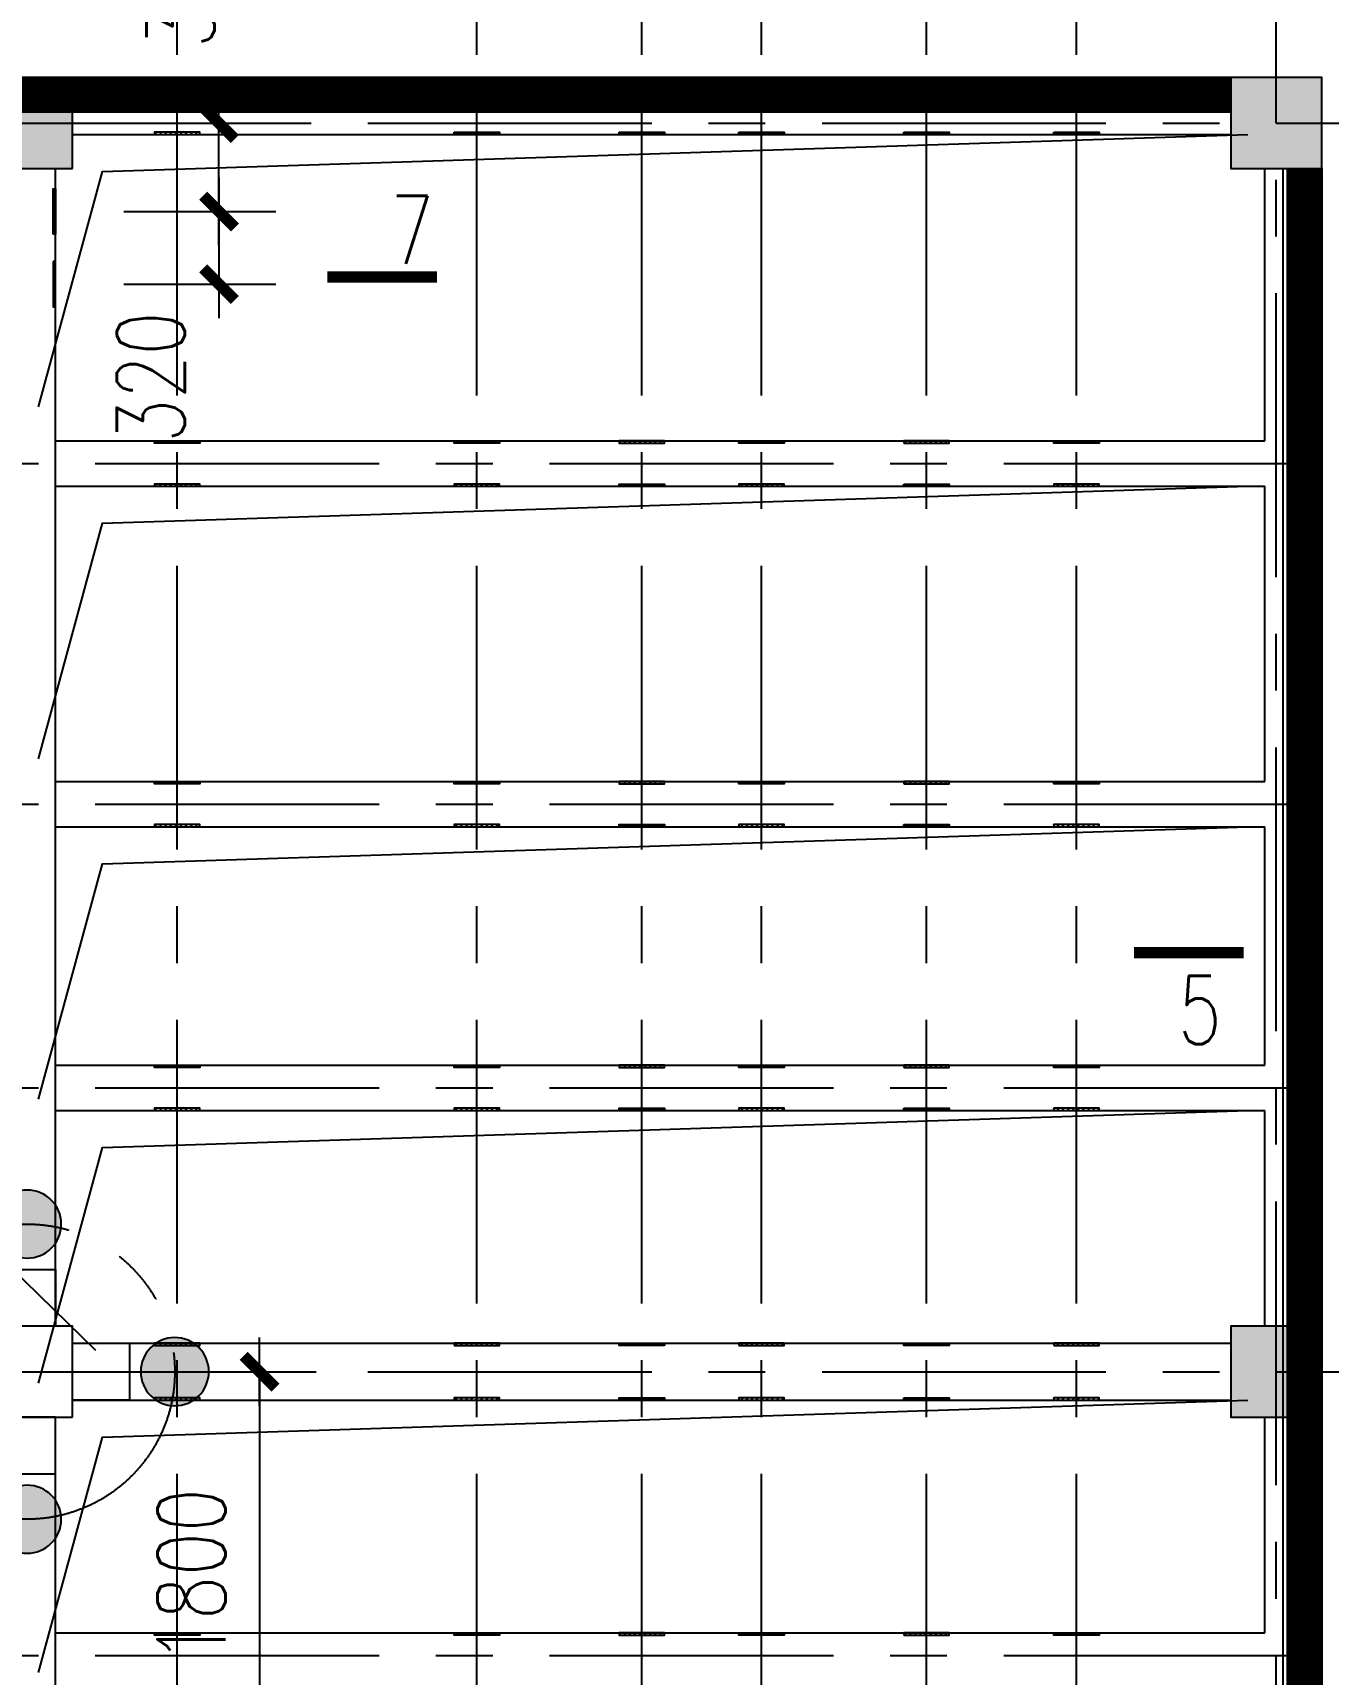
# Model space of a CAD drawing. Extents: x 1427168 to 1936200, y 1176778 to 1377202.
# Drawn here: x 1795278 to 1800982, y 1221374 to 1228603 of the extents above; entities that cross this region are included whole.
import ezdxf

# ---------------------------------------------------------------- set-up
doc = ezdxf.new("R2010")
doc.units = 0
doc.header["$LTSCALE"] = 1000
doc.header["$MEASUREMENT"] = 0
doc.linetypes.add('CENTER', pattern=[2, 1.25, -0.25, 0.25, -0.25])
doc.linetypes.add('DOTE', pattern=[2.42, 2, -0.2, 0.02, -0.2])
doc.layers.get('0').update_dxf_attribs({"linetype": 'CONTINUOUS'})
doc.layers.get('DEFPOINTS').update_dxf_attribs({"linetype": 'CONTINUOUS'})
for name, color, linetype in [('01粗实线层', 7, 'CONTINUOUS'), ('2', 2, 'CONTINUOUS'), ('3', 4, 'CONTINUOUS'), ('4', 3, 'CONTINUOUS'), ('5剖面线层', 2, 'CONTINUOUS'), ('AXIS', 3, 'CONTINUOUS'), ('DOTE', 1, 'DOTE'), ('PUB_DIM', 3, 'CONTINUOUS'), ('WUHUA', 8, 'CONTINUOUS')]:
    doc.layers.add(name, color=color, linetype=linetype)
doc.styles.add('_TXT', font='TXT.shx', dxfattribs={"width": 0.75})
doc.styles.add('DIM_FONT', font='SIMPLEX.shx', dxfattribs={"width": 0.75})
doc.dimstyles.new('DIMN', dxfattribs={"dimtxt": 300, "dimasz": 1, "dimexe": 250, "dimexo": 300, "dimgap": 150, "dimtad": 1, "dimdec": 0, "dimzin": 0, "dimtxsty": 'DIM_FONT', "dimblk": '_DIMX', "dimcen": 0.09, "dimclrt": 7, "dimazin": 3, "dimtfac": 1, "dimtdec": 0, "dimtix": 1, "dimtmove": 0, "dimatfit": 3, "dimtolj": 1, "dimtzin": 0})
doc.dimstyles.new('DIMN$0', dxfattribs={"dimscale": 2, "dimtxt": 150, "dimasz": 200, "dimexe": 0, "dimexo": 0, "dimgap": 150, "dimtad": 1, "dimdec": 0, "dimzin": 0, "dimtxsty": 'DIM_FONT', "dimblk": 'OBLIQUE', "dimcen": 0.09, "dimclrd": 3, "dimclre": 3, "dimclrt": 3, "dimazin": 3, "dimtfac": 1, "dimtdec": 0, "dimtix": 1, "dimtmove": 0, "dimatfit": 3, "dimtolj": 1, "dimtzin": 0})
pattern_1 = [(135, (2149685.616, 1482224.97), (11.22532015, 11.22532015), [])]
pattern_2 = [(135, (2149685.616, 1484724.97), (11.22532015, 11.22532015), [])]
pattern_3 = [(225, (2149685.616, 963187.099), (11.22532015, -11.22532015), [])]
pattern_4 = [(135, (2149685.616, 1485974.97), (11.22532015, 11.22532015), [])]
pattern_5 = [(225, (2149685.616, 964437.099), (11.22532015, -11.22532015), [])]
pattern_6 = [(135, (2149685.616, 1487474.97), (11.22532015, 11.22532015), [])]
pattern_7 = [(225, (2149685.616, 965937.099), (11.22532015, -11.22532015), [])]
pattern_8 = [(225, (2149685.616, 961912.099), (11.22532015, -11.22532015), [])]
pattern_9 = [(225, (2149685.616, 962152.099), (11.22532015, -11.22532015), [])]

# ---------------------------------------------------------------- blocks, each defined once
blk = doc.blocks.new('_DIMX')
blk.add_line((-150, 0), (150, 0))
at = {"const_width": 50}
blk.add_lwpolyline([(-70, -70), (70, 70)], dxfattribs=at)
blk = doc.blocks.new('*D270')
at = {"layer": 'AXIS', "color": 0}
for p, q in [((1795914.6, 1222706), (1796526.4, 1222706)), ((1796276.4, 1222705), (1796276.4, 1220907)), ((1795904.6, 1220906), (1796526.4, 1220906))]:
    blk.add_line(p, q, dxfattribs=at)
at = {"layer": 'DEFPOINTS', "color": 0}
for p in [(1795614.6, 1222706), (1795604.6, 1220906), (1796276.4, 1220906)]:
    blk.add_point(p, dxfattribs=at)
at = {"layer": 'AXIS', "color": 0}
for p, rotation in [((1796276.4, 1222706), 90), ((1796276.4, 1220906), 270)]:
    blk.add_blockref('_DIMX', p, dxfattribs=dict(at, rotation=rotation))
at = {"layer": 'AXIS', "color": 7, "insert": (1795976.4, 1221806), "char_height": 300, "attachment_point": 5, "rotation": 90, "style": 'DIM_FONT'}
blk.add_mtext('\\A1;1800', dxfattribs=at)
blk = doc.blocks.new('*D515')
at = {"layer": 'AXIS', "color": 0}
for p, q in [((1795678.2, 1227816), (1796347.7, 1227816)), ((1796097.7, 1227815), (1796097.7, 1227497)), ((1795678.2, 1227496), (1796347.7, 1227496))]:
    blk.add_line(p, q, dxfattribs=at)
at = {"layer": 'DEFPOINTS', "color": 0}
for p in [(1795378.2, 1227816), (1795378.2, 1227496), (1796097.7, 1227496)]:
    blk.add_point(p, dxfattribs=at)
at = {"layer": 'AXIS', "color": 0}
for p, rotation in [((1796097.7, 1227816), 90), ((1796097.7, 1227496), 270)]:
    blk.add_blockref('_DIMX', p, dxfattribs=dict(at, rotation=rotation))
at = {"layer": 'AXIS', "color": 7, "insert": (1795797.7, 1227086.7), "char_height": 300, "attachment_point": 5, "rotation": 90, "style": 'DIM_FONT'}
blk.add_mtext('\\A1;320', dxfattribs=at)

msp = doc.modelspace()

# ---------------------------------------------------------------- hatches: boundary and pattern name
at = {"layer": '5剖面线层', "linetype": 'BYBLOCK', "ltscale": 1e-05}
h = msp.add_hatch(dxfattribs=at)
h.set_pattern_fill('ANSI31', color=256, scale=5, style=0)
h.set_pattern_definition([(225, (2149685.616, 967487.099), (11.22532015, -11.22532015), [])])
h.paths.add_polyline_path([(1795913.2, 1228156), (1796013.2, 1228156), (1796013.2, 1228166), (1795913.2, 1228166)])
h.paths.add_polyline_path([(1795813.2, 1228156), (1795913.2, 1228156), (1795913.2, 1228166), (1795813.2, 1228166)])
h = msp.add_hatch(dxfattribs=at)
h.set_pattern_fill('ANSI31', color=256, scale=5, style=0)
h.set_pattern_definition([(135, (2147045.616, 1488834.97), (11.22532015, 11.22532015), [])])
h.paths.add_polyline_path([(1797233.2, 1228166), (1797333.2, 1228166), (1797333.2, 1228156), (1797233.2, 1228156)])
h.paths.add_polyline_path([(1797133.2, 1228166), (1797233.2, 1228166), (1797233.2, 1228156), (1797133.2, 1228156)])
h = msp.add_hatch(dxfattribs=at)
h.set_pattern_fill('ANSI31', color=256, scale=5, style=0)
h.set_pattern_definition([(135, (2147772.616, 1488834.97), (11.22532015, 11.22532015), [])])
h.paths.add_polyline_path([(1797960.2, 1228166), (1798060.2, 1228166), (1798060.2, 1228156), (1797960.2, 1228156)])
h.paths.add_polyline_path([(1797860.2, 1228166), (1797960.2, 1228166), (1797960.2, 1228156), (1797860.2, 1228156)])
h = msp.add_hatch(dxfattribs=at)
h.set_pattern_fill('ANSI31', color=256, scale=5, style=0)
h.set_pattern_definition([(135, (2148298.616, 1488834.97), (11.22532015, 11.22532015), [])])
h.paths.add_polyline_path([(1798486.2, 1228166), (1798586.2, 1228166), (1798586.2, 1228156), (1798486.2, 1228156)])
h.paths.add_polyline_path([(1798386.2, 1228166), (1798486.2, 1228166), (1798486.2, 1228156), (1798386.2, 1228156)])
h = msp.add_hatch(dxfattribs=at)
h.set_pattern_fill('ANSI31', color=256, scale=5, style=0)
h.set_pattern_definition([(135, (2149025.616, 1488834.97), (11.22532015, 11.22532015), [])])
h.paths.add_polyline_path([(1799213.2, 1228166), (1799313.2, 1228166), (1799313.2, 1228156), (1799213.2, 1228156)])
h.paths.add_polyline_path([(1799113.2, 1228166), (1799213.2, 1228166), (1799213.2, 1228156), (1799113.2, 1228156)])
h = msp.add_hatch(dxfattribs=at)
h.set_pattern_fill('ANSI31', color=256, scale=5, style=0)
h.set_pattern_definition([(135, (2149685.616, 1488834.97), (11.22532015, 11.22532015), [])])
h.paths.add_polyline_path([(1799873.2, 1228166), (1799973.2, 1228166), (1799973.2, 1228156), (1799873.2, 1228156)])
h.paths.add_polyline_path([(1799773.2, 1228166), (1799873.2, 1228166), (1799873.2, 1228156), (1799773.2, 1228156)])
at = {"layer": '5剖面线层'}
h = msp.add_hatch(dxfattribs=at)
h.set_pattern_fill('ANSI31', color=256, scale=10, style=0)
h.set_pattern_definition([(135, (1898813.9155, 1093995.6416), (0.8838834765, 0.8838834765), [])])
h.paths.add_polyline_path([(1795128.2, 1217696), (1795138.2, 1217696), (1795138.2, 1217645.4), (1795128.2, 1217682.2)])
h.paths.add_polyline_path([(1795368.2, 1227916), (1795378.2, 1227916), (1795378.2, 1227716), (1795368.2, 1227716)])
h.paths.add_polyline_path([(1795128.2, 1227916), (1795138.2, 1227916), (1795138.2, 1227716), (1795128.2, 1227716)])
h.paths.add_polyline_path([(1795368.2, 1227596), (1795378.2, 1227596), (1795378.2, 1227396), (1795368.2, 1227396)])
h.paths.add_polyline_path([(1795128.2, 1227596), (1795138.2, 1227596), (1795138.2, 1227396), (1795128.2, 1227396)])
h.paths.add_polyline_path([(1795368.2, 1218016), (1795378.2, 1218016), (1795378.2, 1217816), (1795368.2, 1217816)])
h.paths.add_polyline_path([(1795128.2, 1218016), (1795138.2, 1218016), (1795138.2, 1217816), (1795128.2, 1217816)])
h.paths.add_polyline_path([(1795368.2, 1217696), (1795378.2, 1217696), (1795378.2, 1217496), (1795368.2, 1217496)])
h.paths.add_polyline_path([(1795128.2, 1217682.2), (1795138.2, 1217645.4), (1795138.2, 1217496), (1795128.2, 1217496)])
at = {"layer": '5剖面线层', "linetype": 'BYBLOCK', "ltscale": 1e-05}
h = msp.add_hatch(dxfattribs=at)
h.set_pattern_fill('ANSI31', color=256, scale=5, style=0)
h.set_pattern_definition(pattern_6)
h.paths.add_polyline_path([(1795913.2, 1226806), (1796013.2, 1226806), (1796013.2, 1226796), (1795913.2, 1226796)])
h.paths.add_polyline_path([(1795813.2, 1226806), (1795913.2, 1226806), (1795913.2, 1226796), (1795813.2, 1226796)])
h = msp.add_hatch(dxfattribs=at)
h.set_pattern_fill('ANSI31', color=256, scale=5, style=0)
h.set_pattern_definition(pattern_6)
h.paths.add_polyline_path([(1797233.2, 1226806), (1797333.2, 1226806), (1797333.2, 1226796), (1797233.2, 1226796)])
h.paths.add_polyline_path([(1797133.2, 1226806), (1797233.2, 1226806), (1797233.2, 1226796), (1797133.2, 1226796)])
h = msp.add_hatch(dxfattribs=at)
h.set_pattern_fill('ANSI31', color=256, scale=5, style=0)
h.set_pattern_definition(pattern_6)
h.paths.add_polyline_path([(1797960.2, 1226806), (1798060.2, 1226806), (1798060.2, 1226796), (1797960.2, 1226796)])
h.paths.add_polyline_path([(1797860.2, 1226806), (1797960.2, 1226806), (1797960.2, 1226796), (1797860.2, 1226796)])
h = msp.add_hatch(dxfattribs=at)
h.set_pattern_fill('ANSI31', color=256, scale=5, style=0)
h.set_pattern_definition(pattern_6)
h.paths.add_polyline_path([(1798486.2, 1226806), (1798586.2, 1226806), (1798586.2, 1226796), (1798486.2, 1226796)])
h.paths.add_polyline_path([(1798386.2, 1226806), (1798486.2, 1226806), (1798486.2, 1226796), (1798386.2, 1226796)])
h = msp.add_hatch(dxfattribs=at)
h.set_pattern_fill('ANSI31', color=256, scale=5, style=0)
h.set_pattern_definition(pattern_6)
h.paths.add_polyline_path([(1799213.2, 1226806), (1799313.2, 1226806), (1799313.2, 1226796), (1799213.2, 1226796)])
h.paths.add_polyline_path([(1799113.2, 1226806), (1799213.2, 1226806), (1799213.2, 1226796), (1799113.2, 1226796)])
h = msp.add_hatch(dxfattribs=at)
h.set_pattern_fill('ANSI31', color=256, scale=5, style=0)
h.set_pattern_definition(pattern_6)
h.paths.add_polyline_path([(1799873.2, 1226806), (1799973.2, 1226806), (1799973.2, 1226796), (1799873.2, 1226796)])
h.paths.add_polyline_path([(1799773.2, 1226806), (1799873.2, 1226806), (1799873.2, 1226796), (1799773.2, 1226796)])
h = msp.add_hatch(dxfattribs=at)
h.set_pattern_fill('ANSI31', color=256, scale=5, style=0)
h.set_pattern_definition(pattern_7)
h.paths.add_polyline_path([(1795913.2, 1226606), (1796013.2, 1226606), (1796013.2, 1226616), (1795913.2, 1226616)])
h.paths.add_polyline_path([(1795813.2, 1226606), (1795913.2, 1226606), (1795913.2, 1226616), (1795813.2, 1226616)])
h = msp.add_hatch(dxfattribs=at)
h.set_pattern_fill('ANSI31', color=256, scale=5, style=0)
h.set_pattern_definition(pattern_7)
h.paths.add_polyline_path([(1797233.2, 1226606), (1797333.2, 1226606), (1797333.2, 1226616), (1797233.2, 1226616)])
h.paths.add_polyline_path([(1797133.2, 1226606), (1797233.2, 1226606), (1797233.2, 1226616), (1797133.2, 1226616)])
h = msp.add_hatch(dxfattribs=at)
h.set_pattern_fill('ANSI31', color=256, scale=5, style=0)
h.set_pattern_definition(pattern_7)
h.paths.add_polyline_path([(1797960.2, 1226606), (1798060.2, 1226606), (1798060.2, 1226616), (1797960.2, 1226616)])
h.paths.add_polyline_path([(1797860.2, 1226606), (1797960.2, 1226606), (1797960.2, 1226616), (1797860.2, 1226616)])
h = msp.add_hatch(dxfattribs=at)
h.set_pattern_fill('ANSI31', color=256, scale=5, style=0)
h.set_pattern_definition(pattern_7)
h.paths.add_polyline_path([(1798486.2, 1226606), (1798586.2, 1226606), (1798586.2, 1226616), (1798486.2, 1226616)])
h.paths.add_polyline_path([(1798386.2, 1226606), (1798486.2, 1226606), (1798486.2, 1226616), (1798386.2, 1226616)])
h = msp.add_hatch(dxfattribs=at)
h.set_pattern_fill('ANSI31', color=256, scale=5, style=0)
h.set_pattern_definition(pattern_7)
h.paths.add_polyline_path([(1799213.2, 1226606), (1799313.2, 1226606), (1799313.2, 1226616), (1799213.2, 1226616)])
h.paths.add_polyline_path([(1799113.2, 1226606), (1799213.2, 1226606), (1799213.2, 1226616), (1799113.2, 1226616)])
h = msp.add_hatch(dxfattribs=at)
h.set_pattern_fill('ANSI31', color=256, scale=5, style=0)
h.set_pattern_definition(pattern_7)
h.paths.add_polyline_path([(1799873.2, 1226606), (1799973.2, 1226606), (1799973.2, 1226616), (1799873.2, 1226616)])
h.paths.add_polyline_path([(1799773.2, 1226606), (1799873.2, 1226606), (1799873.2, 1226616), (1799773.2, 1226616)])
h = msp.add_hatch(dxfattribs=at)
h.set_pattern_fill('ANSI31', color=256, scale=5, style=0)
h.set_pattern_definition(pattern_4)
h.paths.add_polyline_path([(1795913.2, 1225306), (1796013.2, 1225306), (1796013.2, 1225296), (1795913.2, 1225296)])
h.paths.add_polyline_path([(1795813.2, 1225306), (1795913.2, 1225306), (1795913.2, 1225296), (1795813.2, 1225296)])
h = msp.add_hatch(dxfattribs=at)
h.set_pattern_fill('ANSI31', color=256, scale=5, style=0)
h.set_pattern_definition(pattern_4)
h.paths.add_polyline_path([(1797233.2, 1225306), (1797333.2, 1225306), (1797333.2, 1225296), (1797233.2, 1225296)])
h.paths.add_polyline_path([(1797133.2, 1225306), (1797233.2, 1225306), (1797233.2, 1225296), (1797133.2, 1225296)])
h = msp.add_hatch(dxfattribs=at)
h.set_pattern_fill('ANSI31', color=256, scale=5, style=0)
h.set_pattern_definition(pattern_4)
h.paths.add_polyline_path([(1797960.2, 1225306), (1798060.2, 1225306), (1798060.2, 1225296), (1797960.2, 1225296)])
h.paths.add_polyline_path([(1797860.2, 1225306), (1797960.2, 1225306), (1797960.2, 1225296), (1797860.2, 1225296)])
h = msp.add_hatch(dxfattribs=at)
h.set_pattern_fill('ANSI31', color=256, scale=5, style=0)
h.set_pattern_definition(pattern_4)
h.paths.add_polyline_path([(1798486.2, 1225306), (1798586.2, 1225306), (1798586.2, 1225296), (1798486.2, 1225296)])
h.paths.add_polyline_path([(1798386.2, 1225306), (1798486.2, 1225306), (1798486.2, 1225296), (1798386.2, 1225296)])
h = msp.add_hatch(dxfattribs=at)
h.set_pattern_fill('ANSI31', color=256, scale=5, style=0)
h.set_pattern_definition(pattern_4)
h.paths.add_polyline_path([(1799213.2, 1225306), (1799313.2, 1225306), (1799313.2, 1225296), (1799213.2, 1225296)])
h.paths.add_polyline_path([(1799113.2, 1225306), (1799213.2, 1225306), (1799213.2, 1225296), (1799113.2, 1225296)])
h = msp.add_hatch(dxfattribs=at)
h.set_pattern_fill('ANSI31', color=256, scale=5, style=0)
h.set_pattern_definition(pattern_4)
h.paths.add_polyline_path([(1799873.2, 1225306), (1799973.2, 1225306), (1799973.2, 1225296), (1799873.2, 1225296)])
h.paths.add_polyline_path([(1799773.2, 1225306), (1799873.2, 1225306), (1799873.2, 1225296), (1799773.2, 1225296)])
h = msp.add_hatch(dxfattribs=at)
h.set_pattern_fill('ANSI31', color=256, scale=5, style=0)
h.set_pattern_definition(pattern_5)
h.paths.add_polyline_path([(1795913.2, 1225106), (1796013.2, 1225106), (1796013.2, 1225116), (1795913.2, 1225116)])
h.paths.add_polyline_path([(1795813.2, 1225106), (1795913.2, 1225106), (1795913.2, 1225116), (1795813.2, 1225116)])
h = msp.add_hatch(dxfattribs=at)
h.set_pattern_fill('ANSI31', color=256, scale=5, style=0)
h.set_pattern_definition(pattern_5)
h.paths.add_polyline_path([(1797233.2, 1225106), (1797333.2, 1225106), (1797333.2, 1225116), (1797233.2, 1225116)])
h.paths.add_polyline_path([(1797133.2, 1225106), (1797233.2, 1225106), (1797233.2, 1225116), (1797133.2, 1225116)])
h = msp.add_hatch(dxfattribs=at)
h.set_pattern_fill('ANSI31', color=256, scale=5, style=0)
h.set_pattern_definition(pattern_5)
h.paths.add_polyline_path([(1797960.2, 1225106), (1798060.2, 1225106), (1798060.2, 1225116), (1797960.2, 1225116)])
h.paths.add_polyline_path([(1797860.2, 1225106), (1797960.2, 1225106), (1797960.2, 1225116), (1797860.2, 1225116)])
h = msp.add_hatch(dxfattribs=at)
h.set_pattern_fill('ANSI31', color=256, scale=5, style=0)
h.set_pattern_definition(pattern_5)
h.paths.add_polyline_path([(1798486.2, 1225106), (1798586.2, 1225106), (1798586.2, 1225116), (1798486.2, 1225116)])
h.paths.add_polyline_path([(1798386.2, 1225106), (1798486.2, 1225106), (1798486.2, 1225116), (1798386.2, 1225116)])
h = msp.add_hatch(dxfattribs=at)
h.set_pattern_fill('ANSI31', color=256, scale=5, style=0)
h.set_pattern_definition(pattern_5)
h.paths.add_polyline_path([(1799213.2, 1225106), (1799313.2, 1225106), (1799313.2, 1225116), (1799213.2, 1225116)])
h.paths.add_polyline_path([(1799113.2, 1225106), (1799213.2, 1225106), (1799213.2, 1225116), (1799113.2, 1225116)])
h = msp.add_hatch(dxfattribs=at)
h.set_pattern_fill('ANSI31', color=256, scale=5, style=0)
h.set_pattern_definition(pattern_5)
h.paths.add_polyline_path([(1799873.2, 1225106), (1799973.2, 1225106), (1799973.2, 1225116), (1799873.2, 1225116)])
h.paths.add_polyline_path([(1799773.2, 1225106), (1799873.2, 1225106), (1799873.2, 1225116), (1799773.2, 1225116)])
h = msp.add_hatch(dxfattribs=at)
h.set_pattern_fill('ANSI31', color=256, scale=5, style=0)
h.set_pattern_definition(pattern_2)
h.paths.add_polyline_path([(1795913.2, 1224056), (1796013.2, 1224056), (1796013.2, 1224046), (1795913.2, 1224046)])
h.paths.add_polyline_path([(1795813.2, 1224056), (1795913.2, 1224056), (1795913.2, 1224046), (1795813.2, 1224046)])
h = msp.add_hatch(dxfattribs=at)
h.set_pattern_fill('ANSI31', color=256, scale=5, style=0)
h.set_pattern_definition(pattern_2)
h.paths.add_polyline_path([(1797233.2, 1224056), (1797333.2, 1224056), (1797333.2, 1224046), (1797233.2, 1224046)])
h.paths.add_polyline_path([(1797133.2, 1224056), (1797233.2, 1224056), (1797233.2, 1224046), (1797133.2, 1224046)])
h = msp.add_hatch(dxfattribs=at)
h.set_pattern_fill('ANSI31', color=256, scale=5, style=0)
h.set_pattern_definition(pattern_2)
h.paths.add_polyline_path([(1797960.2, 1224056), (1798060.2, 1224056), (1798060.2, 1224046), (1797960.2, 1224046)])
h.paths.add_polyline_path([(1797860.2, 1224056), (1797960.2, 1224056), (1797960.2, 1224046), (1797860.2, 1224046)])
h = msp.add_hatch(dxfattribs=at)
h.set_pattern_fill('ANSI31', color=256, scale=5, style=0)
h.set_pattern_definition(pattern_2)
h.paths.add_polyline_path([(1798486.2, 1224056), (1798586.2, 1224056), (1798586.2, 1224046), (1798486.2, 1224046)])
h.paths.add_polyline_path([(1798386.2, 1224056), (1798486.2, 1224056), (1798486.2, 1224046), (1798386.2, 1224046)])
h = msp.add_hatch(dxfattribs=at)
h.set_pattern_fill('ANSI31', color=256, scale=5, style=0)
h.set_pattern_definition(pattern_2)
h.paths.add_polyline_path([(1799213.2, 1224056), (1799313.2, 1224056), (1799313.2, 1224046), (1799213.2, 1224046)])
h.paths.add_polyline_path([(1799113.2, 1224056), (1799213.2, 1224056), (1799213.2, 1224046), (1799113.2, 1224046)])
h = msp.add_hatch(dxfattribs=at)
h.set_pattern_fill('ANSI31', color=256, scale=5, style=0)
h.set_pattern_definition(pattern_2)
h.paths.add_polyline_path([(1799873.2, 1224056), (1799973.2, 1224056), (1799973.2, 1224046), (1799873.2, 1224046)])
h.paths.add_polyline_path([(1799773.2, 1224056), (1799873.2, 1224056), (1799873.2, 1224046), (1799773.2, 1224046)])
h = msp.add_hatch(dxfattribs=at)
h.set_pattern_fill('ANSI31', color=256, scale=5, style=0)
h.set_pattern_definition(pattern_3)
h.paths.add_polyline_path([(1795913.2, 1223856), (1796013.2, 1223856), (1796013.2, 1223866), (1795913.2, 1223866)])
h.paths.add_polyline_path([(1795813.2, 1223856), (1795913.2, 1223856), (1795913.2, 1223866), (1795813.2, 1223866)])
h = msp.add_hatch(dxfattribs=at)
h.set_pattern_fill('ANSI31', color=256, scale=5, style=0)
h.set_pattern_definition(pattern_3)
h.paths.add_polyline_path([(1797233.2, 1223856), (1797333.2, 1223856), (1797333.2, 1223866), (1797233.2, 1223866)])
h.paths.add_polyline_path([(1797133.2, 1223856), (1797233.2, 1223856), (1797233.2, 1223866), (1797133.2, 1223866)])
h = msp.add_hatch(dxfattribs=at)
h.set_pattern_fill('ANSI31', color=256, scale=5, style=0)
h.set_pattern_definition(pattern_3)
h.paths.add_polyline_path([(1797960.2, 1223856), (1798060.2, 1223856), (1798060.2, 1223866), (1797960.2, 1223866)])
h.paths.add_polyline_path([(1797860.2, 1223856), (1797960.2, 1223856), (1797960.2, 1223866), (1797860.2, 1223866)])
h = msp.add_hatch(dxfattribs=at)
h.set_pattern_fill('ANSI31', color=256, scale=5, style=0)
h.set_pattern_definition(pattern_3)
h.paths.add_polyline_path([(1798486.2, 1223856), (1798586.2, 1223856), (1798586.2, 1223866), (1798486.2, 1223866)])
h.paths.add_polyline_path([(1798386.2, 1223856), (1798486.2, 1223856), (1798486.2, 1223866), (1798386.2, 1223866)])
h = msp.add_hatch(dxfattribs=at)
h.set_pattern_fill('ANSI31', color=256, scale=5, style=0)
h.set_pattern_definition(pattern_3)
h.paths.add_polyline_path([(1799213.2, 1223856), (1799313.2, 1223856), (1799313.2, 1223866), (1799213.2, 1223866)])
h.paths.add_polyline_path([(1799113.2, 1223856), (1799213.2, 1223856), (1799213.2, 1223866), (1799113.2, 1223866)])
h = msp.add_hatch(dxfattribs=at)
h.set_pattern_fill('ANSI31', color=256, scale=5, style=0)
h.set_pattern_definition(pattern_3)
h.paths.add_polyline_path([(1799873.2, 1223856), (1799973.2, 1223856), (1799973.2, 1223866), (1799873.2, 1223866)])
h.paths.add_polyline_path([(1799773.2, 1223856), (1799873.2, 1223856), (1799873.2, 1223866), (1799773.2, 1223866)])
h = msp.add_hatch(dxfattribs=at)
h.set_pattern_fill('ANSI31', color=256, scale=5, style=0)
h.set_pattern_definition([(225, (2149685.616, 962152.099), (11.22532015, -11.22532015), [])])
h.paths.add_polyline_path([(1795913.2, 1222821), (1796013.2, 1222821), (1796013.2, 1222831), (1795913.2, 1222831)])
h.paths.add_polyline_path([(1795813.2, 1222821), (1795913.2, 1222821), (1795913.2, 1222831), (1795813.2, 1222831)])
h = msp.add_hatch(dxfattribs=at)
h.set_pattern_fill('ANSI31', color=256, scale=5, style=0)
h.set_pattern_definition(pattern_9)
h.paths.add_polyline_path([(1797233.2, 1222821), (1797333.2, 1222821), (1797333.2, 1222831), (1797233.2, 1222831)])
h.paths.add_polyline_path([(1797133.2, 1222821), (1797233.2, 1222821), (1797233.2, 1222831), (1797133.2, 1222831)])
h = msp.add_hatch(dxfattribs=at)
h.set_pattern_fill('ANSI31', color=256, scale=5, style=0)
h.set_pattern_definition(pattern_9)
h.paths.add_polyline_path([(1797960.2, 1222821), (1798060.2, 1222821), (1798060.2, 1222831), (1797960.2, 1222831)])
h.paths.add_polyline_path([(1797860.2, 1222821), (1797960.2, 1222821), (1797960.2, 1222831), (1797860.2, 1222831)])
h = msp.add_hatch(dxfattribs=at)
h.set_pattern_fill('ANSI31', color=256, scale=5, style=0)
h.set_pattern_definition(pattern_9)
h.paths.add_polyline_path([(1798486.2, 1222821), (1798586.2, 1222821), (1798586.2, 1222831), (1798486.2, 1222831)])
h.paths.add_polyline_path([(1798386.2, 1222821), (1798486.2, 1222821), (1798486.2, 1222831), (1798386.2, 1222831)])
h = msp.add_hatch(dxfattribs=at)
h.set_pattern_fill('ANSI31', color=256, scale=5, style=0)
h.set_pattern_definition(pattern_9)
h.paths.add_polyline_path([(1799213.2, 1222821), (1799313.2, 1222821), (1799313.2, 1222831), (1799213.2, 1222831)])
h.paths.add_polyline_path([(1799113.2, 1222821), (1799213.2, 1222821), (1799213.2, 1222831), (1799113.2, 1222831)])
h = msp.add_hatch(dxfattribs=at)
h.set_pattern_fill('ANSI31', color=256, scale=5, style=0)
h.set_pattern_definition(pattern_9)
h.paths.add_polyline_path([(1799873.2, 1222821), (1799973.2, 1222821), (1799973.2, 1222831), (1799873.2, 1222831)])
h.paths.add_polyline_path([(1799773.2, 1222821), (1799873.2, 1222821), (1799873.2, 1222831), (1799773.2, 1222831)])
h = msp.add_hatch(dxfattribs=at)
h.set_pattern_fill('ANSI31', color=256, scale=5, style=0)
h.set_pattern_definition([(225, (2149685.616, 961912.099), (11.22532015, -11.22532015), [])])
h.paths.add_polyline_path([(1795913.2, 1222581), (1796013.2, 1222581), (1796013.2, 1222591), (1795913.2, 1222591)])
h.paths.add_polyline_path([(1795813.2, 1222581), (1795913.2, 1222581), (1795913.2, 1222591), (1795813.2, 1222591)])
h = msp.add_hatch(dxfattribs=at)
h.set_pattern_fill('ANSI31', color=256, scale=5, style=0)
h.set_pattern_definition(pattern_8)
h.paths.add_polyline_path([(1797233.2, 1222581), (1797333.2, 1222581), (1797333.2, 1222591), (1797233.2, 1222591)])
h.paths.add_polyline_path([(1797133.2, 1222581), (1797233.2, 1222581), (1797233.2, 1222591), (1797133.2, 1222591)])
h = msp.add_hatch(dxfattribs=at)
h.set_pattern_fill('ANSI31', color=256, scale=5, style=0)
h.set_pattern_definition(pattern_8)
h.paths.add_polyline_path([(1797960.2, 1222581), (1798060.2, 1222581), (1798060.2, 1222591), (1797960.2, 1222591)])
h.paths.add_polyline_path([(1797860.2, 1222581), (1797960.2, 1222581), (1797960.2, 1222591), (1797860.2, 1222591)])
h = msp.add_hatch(dxfattribs=at)
h.set_pattern_fill('ANSI31', color=256, scale=5, style=0)
h.set_pattern_definition(pattern_8)
h.paths.add_polyline_path([(1798486.2, 1222581), (1798586.2, 1222581), (1798586.2, 1222591), (1798486.2, 1222591)])
h.paths.add_polyline_path([(1798386.2, 1222581), (1798486.2, 1222581), (1798486.2, 1222591), (1798386.2, 1222591)])
h = msp.add_hatch(dxfattribs=at)
h.set_pattern_fill('ANSI31', color=256, scale=5, style=0)
h.set_pattern_definition(pattern_8)
h.paths.add_polyline_path([(1799213.2, 1222581), (1799313.2, 1222581), (1799313.2, 1222591), (1799213.2, 1222591)])
h.paths.add_polyline_path([(1799113.2, 1222581), (1799213.2, 1222581), (1799213.2, 1222591), (1799113.2, 1222591)])
h = msp.add_hatch(dxfattribs=at)
h.set_pattern_fill('ANSI31', color=256, scale=5, style=0)
h.set_pattern_definition(pattern_8)
h.paths.add_polyline_path([(1799873.2, 1222581), (1799973.2, 1222581), (1799973.2, 1222591), (1799873.2, 1222591)])
h.paths.add_polyline_path([(1799773.2, 1222581), (1799873.2, 1222581), (1799873.2, 1222591), (1799773.2, 1222591)])
h = msp.add_hatch(dxfattribs=at)
h.set_pattern_fill('ANSI31', color=256, scale=5, style=0)
h.set_pattern_definition(pattern_1)
h.paths.add_polyline_path([(1795913.2, 1221556), (1796013.2, 1221556), (1796013.2, 1221546), (1795913.2, 1221546)])
h.paths.add_polyline_path([(1795813.2, 1221556), (1795913.2, 1221556), (1795913.2, 1221546), (1795813.2, 1221546)])
h = msp.add_hatch(dxfattribs=at)
h.set_pattern_fill('ANSI31', color=256, scale=5, style=0)
h.set_pattern_definition(pattern_1)
h.paths.add_polyline_path([(1797233.2, 1221556), (1797333.2, 1221556), (1797333.2, 1221546), (1797233.2, 1221546)])
h.paths.add_polyline_path([(1797133.2, 1221556), (1797233.2, 1221556), (1797233.2, 1221546), (1797133.2, 1221546)])
h = msp.add_hatch(dxfattribs=at)
h.set_pattern_fill('ANSI31', color=256, scale=5, style=0)
h.set_pattern_definition(pattern_1)
h.paths.add_polyline_path([(1797960.2, 1221556), (1798060.2, 1221556), (1798060.2, 1221546), (1797960.2, 1221546)])
h.paths.add_polyline_path([(1797860.2, 1221556), (1797960.2, 1221556), (1797960.2, 1221546), (1797860.2, 1221546)])
h = msp.add_hatch(dxfattribs=at)
h.set_pattern_fill('ANSI31', color=256, scale=5, style=0)
h.set_pattern_definition(pattern_1)
h.paths.add_polyline_path([(1798486.2, 1221556), (1798586.2, 1221556), (1798586.2, 1221546), (1798486.2, 1221546)])
h.paths.add_polyline_path([(1798386.2, 1221556), (1798486.2, 1221556), (1798486.2, 1221546), (1798386.2, 1221546)])
h = msp.add_hatch(dxfattribs=at)
h.set_pattern_fill('ANSI31', color=256, scale=5, style=0)
h.set_pattern_definition(pattern_1)
h.paths.add_polyline_path([(1799213.2, 1221556), (1799313.2, 1221556), (1799313.2, 1221546), (1799213.2, 1221546)])
h.paths.add_polyline_path([(1799113.2, 1221556), (1799213.2, 1221556), (1799213.2, 1221546), (1799113.2, 1221546)])
h = msp.add_hatch(dxfattribs=at)
h.set_pattern_fill('ANSI31', color=256, scale=5, style=0)
h.set_pattern_definition(pattern_1)
h.paths.add_polyline_path([(1799873.2, 1221556), (1799973.2, 1221556), (1799973.2, 1221546), (1799873.2, 1221546)])
h.paths.add_polyline_path([(1799773.2, 1221556), (1799873.2, 1221556), (1799873.2, 1221546), (1799773.2, 1221546)])
at = {"layer": 'WUHUA'}
h = msp.add_hatch(color=256, dxfattribs=at)
h.paths.add_polyline_path([(1767953.2, 1217006), (1767953.2, 1217406), (1767553.2, 1217406), (1767553.2, 1217006)])
h.paths.add_polyline_path([(1767953.2, 1222506), (1767953.2, 1222906), (1767553.2, 1222906), (1767553.2, 1222506)])
h.paths.add_polyline_path([(1773453.2, 1217006), (1773453.2, 1217406), (1773053.2, 1217406), (1773053.2, 1217006)])
h.paths.add_polyline_path([(1778953.2, 1217006), (1778953.2, 1217406), (1778553.2, 1217406), (1778553.2, 1217006)])
h.paths.add_polyline_path([(1778953.2, 1222506), (1778953.2, 1222906), (1778553.2, 1222906), (1778553.2, 1222506)])
h.paths.add_polyline_path([(1767953.2, 1228006), (1767953.2, 1228406), (1767553.2, 1228406), (1767553.2, 1228006)])
h.paths.add_polyline_path([(1773453.2, 1228006), (1773453.2, 1228406), (1773053.2, 1228406), (1773053.2, 1228006)])
h.paths.add_polyline_path([(1778953.2, 1228006), (1778953.2, 1228406), (1778553.2, 1228406), (1778553.2, 1228006)])
h.paths.add_polyline_path([(1784453.2, 1217006), (1784453.2, 1217406), (1784053.2, 1217406), (1784053.2, 1217006)])
h.paths.add_polyline_path([(1789953.2, 1217006), (1789953.2, 1217406), (1789553.2, 1217406), (1789553.2, 1217006)])
h.paths.add_polyline_path([(1789953.2, 1222506), (1789953.2, 1222906), (1789553.2, 1222906), (1789553.2, 1222506)])
h.paths.add_polyline_path([(1795453.2, 1217006), (1795453.2, 1217406), (1795053.2, 1217406), (1795053.2, 1217006)])
h.paths.add_polyline_path([(1800953.2, 1217006), (1800953.2, 1217406), (1800553.2, 1217406), (1800553.2, 1217006)])
h.paths.add_polyline_path([(1800953.2, 1222506), (1800953.2, 1222906), (1800553.2, 1222906), (1800553.2, 1222506)])
h.paths.add_polyline_path([(1784453.2, 1228006), (1784453.2, 1228406), (1784053.2, 1228406), (1784053.2, 1228006)])
h.paths.add_polyline_path([(1789953.2, 1228006), (1789953.2, 1228406), (1789553.2, 1228406), (1789553.2, 1228006)])
h.paths.add_polyline_path([(1795453.2, 1228006), (1795453.2, 1228406), (1795053.2, 1228406), (1795053.2, 1228006)])
h.paths.add_polyline_path([(1800953.2, 1228006), (1800953.2, 1228406), (1800553.2, 1228406), (1800553.2, 1228006)])
h = msp.add_hatch(color=256, dxfattribs=at)
edge = h.paths.add_edge_path()
edge.add_arc((1794603.2, 1222706), 150, 0, 180)
edge.add_arc((1794603.2, 1222706), 150, 180, 360)
edge = h.paths.add_edge_path()
edge.add_arc((1795903.2, 1222706), 150, 0, 180)
edge.add_arc((1795903.2, 1222706), 150, 180, 360)
edge = h.paths.add_edge_path()
edge.add_arc((1795253.2, 1222056), 150, 0, 180)
edge.add_arc((1795253.2, 1222056), 150, 180, 360)
edge = h.paths.add_edge_path()
edge.add_arc((1795253.2, 1223356), 150, 0, 180)
edge.add_arc((1795253.2, 1223356), 150, 180, 360)

# ---------------------------------------------------------------- linework, layer by layer
msp.add_line((1793768.8, 1224543.4), (1795554.1, 1222800.2))
for points in [[(1795303.2, 1226956), (1795584.8, 1227993), (1800628.2, 1228156)], [(1795303.2, 1225406), (1795584.8, 1226443), (1800628.2, 1226606)], [(1795303.2, 1223906), (1795584.8, 1224943), (1800628.2, 1225106)], [(1795303.2, 1222656), (1795584.8, 1223693), (1800628.2, 1223856)], [(1795303.2, 1221381), (1795584.8, 1222418), (1800628.2, 1222581)]]:
    msp.add_lwpolyline(points)
for points in [[(1795378.2, 1222906), (1795128.2, 1222906), (1795128.2, 1223156), (1795378.2, 1223156)], [(1795453.2, 1222581), (1795453.2, 1222831), (1795703.2, 1222831), (1795703.2, 1222581)], [(1795378.2, 1222506), (1795128.2, 1222506), (1795128.2, 1222256), (1795378.2, 1222256)]]:
    msp.add_lwpolyline(points, close=True)
at = {"layer": '01粗实线层', "linetype": 'BYBLOCK', "ltscale": 1e-05}
for points in [[(1795813.2, 1228156), (1796013.2, 1228156), (1796013.2, 1228166), (1795813.2, 1228166)], [(1797133.2, 1228166), (1797333.2, 1228166), (1797333.2, 1228156), (1797133.2, 1228156)], [(1797860.2, 1228166), (1798060.2, 1228166), (1798060.2, 1228156), (1797860.2, 1228156)], [(1798386.2, 1228166), (1798586.2, 1228166), (1798586.2, 1228156), (1798386.2, 1228156)], [(1799113.2, 1228166), (1799313.2, 1228166), (1799313.2, 1228156), (1799113.2, 1228156)], [(1799773.2, 1228166), (1799973.2, 1228166), (1799973.2, 1228156), (1799773.2, 1228156)], [(1795368.2, 1227716), (1795368.2, 1227916), (1795378.2, 1227916), (1795378.2, 1227716)], [(1795368.2, 1227716), (1795368.2, 1227916), (1795378.2, 1227916), (1795378.2, 1227716)], [(1795368.2, 1227596), (1795368.2, 1227396), (1795378.2, 1227396), (1795378.2, 1227596)], [(1795368.2, 1227596), (1795368.2, 1227396), (1795378.2, 1227396), (1795378.2, 1227596)], [(1795813.2, 1226806), (1796013.2, 1226806), (1796013.2, 1226796), (1795813.2, 1226796)], [(1797133.2, 1226806), (1797333.2, 1226806), (1797333.2, 1226796), (1797133.2, 1226796)], [(1798060.2, 1226806), (1797860.2, 1226806), (1797860.2, 1226796), (1798060.2, 1226796)], [(1798386.2, 1226806), (1798586.2, 1226806), (1798586.2, 1226796), (1798386.2, 1226796)], [(1799113.2, 1226796), (1799313.2, 1226796), (1799313.2, 1226806), (1799113.2, 1226806)], [(1799773.2, 1226806), (1799973.2, 1226806), (1799973.2, 1226796), (1799773.2, 1226796)], [(1795813.2, 1226606), (1796013.2, 1226606), (1796013.2, 1226616), (1795813.2, 1226616)], [(1797133.2, 1226606), (1797333.2, 1226606), (1797333.2, 1226616), (1797133.2, 1226616)], [(1798060.2, 1226606), (1797860.2, 1226606), (1797860.2, 1226616), (1798060.2, 1226616)], [(1798386.2, 1226606), (1798586.2, 1226606), (1798586.2, 1226616), (1798386.2, 1226616)], [(1799113.2, 1226616), (1799313.2, 1226616), (1799313.2, 1226606), (1799113.2, 1226606)], [(1799773.2, 1226606), (1799973.2, 1226606), (1799973.2, 1226616), (1799773.2, 1226616)], [(1795813.2, 1225306), (1796013.2, 1225306), (1796013.2, 1225296), (1795813.2, 1225296)], [(1797133.2, 1225306), (1797333.2, 1225306), (1797333.2, 1225296), (1797133.2, 1225296)], [(1798060.2, 1225306), (1797860.2, 1225306), (1797860.2, 1225296), (1798060.2, 1225296)], [(1798386.2, 1225306), (1798586.2, 1225306), (1798586.2, 1225296), (1798386.2, 1225296)], [(1799113.2, 1225296), (1799313.2, 1225296), (1799313.2, 1225306), (1799113.2, 1225306)], [(1799773.2, 1225306), (1799973.2, 1225306), (1799973.2, 1225296), (1799773.2, 1225296)], [(1795813.2, 1225106), (1796013.2, 1225106), (1796013.2, 1225116), (1795813.2, 1225116)], [(1797133.2, 1225106), (1797333.2, 1225106), (1797333.2, 1225116), (1797133.2, 1225116)], [(1798060.2, 1225106), (1797860.2, 1225106), (1797860.2, 1225116), (1798060.2, 1225116)], [(1798386.2, 1225106), (1798586.2, 1225106), (1798586.2, 1225116), (1798386.2, 1225116)], [(1799113.2, 1225116), (1799313.2, 1225116), (1799313.2, 1225106), (1799113.2, 1225106)], [(1799773.2, 1225106), (1799973.2, 1225106), (1799973.2, 1225116), (1799773.2, 1225116)], [(1795813.2, 1224056), (1796013.2, 1224056), (1796013.2, 1224046), (1795813.2, 1224046)], [(1797133.2, 1224056), (1797333.2, 1224056), (1797333.2, 1224046), (1797133.2, 1224046)], [(1798060.2, 1224056), (1797860.2, 1224056), (1797860.2, 1224046), (1798060.2, 1224046)], [(1798386.2, 1224056), (1798586.2, 1224056), (1798586.2, 1224046), (1798386.2, 1224046)], [(1799113.2, 1224046), (1799313.2, 1224046), (1799313.2, 1224056), (1799113.2, 1224056)], [(1799773.2, 1224056), (1799973.2, 1224056), (1799973.2, 1224046), (1799773.2, 1224046)], [(1795813.2, 1223856), (1796013.2, 1223856), (1796013.2, 1223866), (1795813.2, 1223866)], [(1797133.2, 1223856), (1797333.2, 1223856), (1797333.2, 1223866), (1797133.2, 1223866)], [(1798060.2, 1223856), (1797860.2, 1223856), (1797860.2, 1223866), (1798060.2, 1223866)], [(1798386.2, 1223856), (1798586.2, 1223856), (1798586.2, 1223866), (1798386.2, 1223866)], [(1799113.2, 1223866), (1799313.2, 1223866), (1799313.2, 1223856), (1799113.2, 1223856)], [(1799773.2, 1223856), (1799973.2, 1223856), (1799973.2, 1223866), (1799773.2, 1223866)], [(1795813.2, 1222821), (1796013.2, 1222821), (1796013.2, 1222831), (1795813.2, 1222831)], [(1797133.2, 1222821), (1797333.2, 1222821), (1797333.2, 1222831), (1797133.2, 1222831)], [(1798060.2, 1222821), (1797860.2, 1222821), (1797860.2, 1222831), (1798060.2, 1222831)], [(1798386.2, 1222821), (1798586.2, 1222821), (1798586.2, 1222831), (1798386.2, 1222831)], [(1799113.2, 1222831), (1799313.2, 1222831), (1799313.2, 1222821), (1799113.2, 1222821)], [(1799773.2, 1222821), (1799973.2, 1222821), (1799973.2, 1222831), (1799773.2, 1222831)], [(1795813.2, 1222581), (1796013.2, 1222581), (1796013.2, 1222591), (1795813.2, 1222591)], [(1797133.2, 1222581), (1797333.2, 1222581), (1797333.2, 1222591), (1797133.2, 1222591)], [(1798060.2, 1222581), (1797860.2, 1222581), (1797860.2, 1222591), (1798060.2, 1222591)], [(1798386.2, 1222581), (1798586.2, 1222581), (1798586.2, 1222591), (1798386.2, 1222591)], [(1799113.2, 1222591), (1799313.2, 1222591), (1799313.2, 1222581), (1799113.2, 1222581)], [(1799773.2, 1222581), (1799973.2, 1222581), (1799973.2, 1222591), (1799773.2, 1222591)], [(1795813.2, 1221556), (1796013.2, 1221556), (1796013.2, 1221546), (1795813.2, 1221546)], [(1797133.2, 1221556), (1797333.2, 1221556), (1797333.2, 1221546), (1797133.2, 1221546)], [(1798060.2, 1221556), (1797860.2, 1221556), (1797860.2, 1221546), (1798060.2, 1221546)], [(1798386.2, 1221556), (1798586.2, 1221556), (1798586.2, 1221546), (1798386.2, 1221546)], [(1799113.2, 1221546), (1799313.2, 1221546), (1799313.2, 1221556), (1799113.2, 1221556)], [(1799773.2, 1221556), (1799973.2, 1221556), (1799973.2, 1221546), (1799773.2, 1221546)]]:
    msp.add_lwpolyline(points, close=True, dxfattribs=at)
at = {"layer": '2'}
for points in [[(1795453.2, 1228006), (1795453.2, 1228406), (1795053.2, 1228406), (1795053.2, 1228006)], [(1800953.2, 1228006), (1800953.2, 1228406), (1800553.2, 1228406), (1800553.2, 1228006)], [(1795453.2, 1222506), (1795453.2, 1222906), (1795053.2, 1222906), (1795053.2, 1222506)], [(1800953.2, 1222506), (1800953.2, 1222906), (1800553.2, 1222906), (1800553.2, 1222506)]]:
    msp.add_lwpolyline(points, close=True, dxfattribs=at)
for points in [[(1795403.2, 1223356, 1), (1795103.2, 1223356, 1), (1795403.2, 1223356, 1)], [(1796053.2, 1222706, 1), (1795753.2, 1222706, 1), (1796053.2, 1222706, 1)], [(1795403.2, 1222056, 1), (1795103.2, 1222056, 1), (1795403.2, 1222056, 1)]]:
    msp.add_lwpolyline(points, format="xyb", dxfattribs=at)
at = {"layer": '3'}
for p, q in [((1795453.2, 1228406), (1800553.2, 1228406)), ((1795453.2, 1228156), (1800553.2, 1228156)), ((1795378.2, 1222906), (1795378.2, 1228006)), ((1800703.2, 1226806), (1800703.2, 1228006)), ((1800783.2, 1217406), (1800783.2, 1228006)), ((1800953.2, 1222906), (1800953.2, 1228006)), ((1795378.2, 1226806), (1800703.2, 1226806)), ((1795378.2, 1226606), (1800703.2, 1226606)), ((1800703.2, 1225306), (1800703.2, 1226606)), ((1795378.2, 1225306), (1800703.2, 1225306)), ((1795378.2, 1225106), (1800703.2, 1225106)), ((1800703.2, 1224056), (1800703.2, 1225106)), ((1795378.2, 1224056), (1800703.2, 1224056)), ((1795378.2, 1223856), (1800703.2, 1223856)), ((1800703.2, 1222906), (1800703.2, 1223856)), ((1795453.2, 1222831), (1800553.2, 1222831)), ((1795453.2, 1222581), (1800553.2, 1222581)), ((1795378.2, 1217406), (1795378.2, 1222506)), ((1800703.2, 1221556), (1800703.2, 1222506)), ((1800953.2, 1217406), (1800953.2, 1222506)), ((1795378.2, 1221556), (1800703.2, 1221556))]:
    msp.add_line(p, q, dxfattribs=at)
at = {"layer": '4'}
for points in [[(1767953.2, 1228256), (1800553.2, 1228256), (1800553.2, 1228406), (1767953.2, 1228406)], [(1800953.2, 1228006), (1800953.2, 1217406), (1800803.2, 1217406), (1800803.2, 1228006)]]:
    msp.add_lwpolyline(points, close=True, dxfattribs=at)
at = {"layer": 'DOTE', "linetype": 'CENTER'}
for p, q in [((1795913.2, 1217006), (1795913.2, 1229206)), ((1797233.2, 1217006), (1797233.2, 1229206)), ((1797960.2, 1217006), (1797960.2, 1229206)), ((1798486.2, 1217006), (1798486.2, 1229206)), ((1799213.2, 1217006), (1799213.2, 1229206)), ((1799873.2, 1217006), (1799873.2, 1229206)), ((1800753.2, 1216206), (1800753.2, 1229206)), ((1766753.2, 1228206), (1801753.2, 1228206)), ((1767553.2, 1226706), (1801753.2, 1226706)), ((1767553.2, 1225206), (1801753.2, 1225206)), ((1767553.2, 1223956), (1801753.2, 1223956)), ((1766753.2, 1222706), (1801753.2, 1222706)), ((1767553.2, 1221456), (1801753.2, 1221456))]:
    msp.add_line(p, q, dxfattribs=at)
msp.add_circle((1795253.2, 1222706), 650, dxfattribs=at)
at = {"layer": 'PUB_DIM', "const_width": 50}
for points in [[(1796575.2, 1227527.3), (1797057.7, 1227527.3)], [(1800126.5, 1224552.1), (1800609, 1224552.1)]]:
    msp.add_lwpolyline(points, dxfattribs=at)
at = {"layer": 'WUHUA', "const_width": 150}
for points in [[(1767953.2, 1228331), (1800553.2, 1228331)], [(1800878.2, 1228006), (1800878.2, 1217406)]]:
    msp.add_lwpolyline(points, dxfattribs=at)

# ---------------------------------------------------------------- texts
at = {"layer": 'PUB_DIM', "style": '_TXT', "width": 0.75}
for s, p in [('7', (1796852.5, 1227586.1)), ('5', (1800320.5, 1224149.2))]:
    msp.add_text(s, height=300, dxfattribs=at).set_placement(p)

# ---------------------------------------------------------------- dimensions: what is measured, and where the dimension line sits
at = {"layer": 'AXIS'}
msp.add_linear_dim(base=(1796097.7, 1228206), p1=(1795378.2, 1227816), p2=(1795662.3, 1228206), angle=90, location=(1795928.2, 1228825.3), dimstyle='DIMN$0', override={"dimscale": 1, "dimtxt": 300, "dimasz": 1, "dimexe": 250, "dimexo": 300, "dimblk": '_DIMX', "dimclrd": 0, "dimclre": 0, "dimclrt": 7, "dimldrblk": '_DIMX'}, dxfattribs=at).render()
dim = msp.add_linear_dim(base=(1796097.7, 1227496), p1=(1795378.2, 1227816), p2=(1795378.2, 1227496), angle=90, dimstyle='DIMN$0', override={"dimscale": 1, "dimtxt": 300, "dimasz": 1, "dimexe": 250, "dimexo": 300, "dimblk": '_DIMX', "dimclrd": 0, "dimclre": 0, "dimclrt": 7, "dimldrblk": '_DIMX'}, dxfattribs=at)
dim.commit()
dim.dimension.update_dxf_attribs({"geometry": '*D515', "text_midpoint": (1795797.7, 1227086.7), "dimtype": 160})
dim = msp.add_linear_dim(base=(1796276.4, 1220906), p1=(1795614.6, 1222706), p2=(1795604.6, 1220906), angle=90, dimstyle='DIMN', dxfattribs=at)
dim.commit()
dim.dimension.update_dxf_attribs({"geometry": '*D270', "text_midpoint": (1795976.4, 1221806)})

doc.saveas('drawing.dxf')
